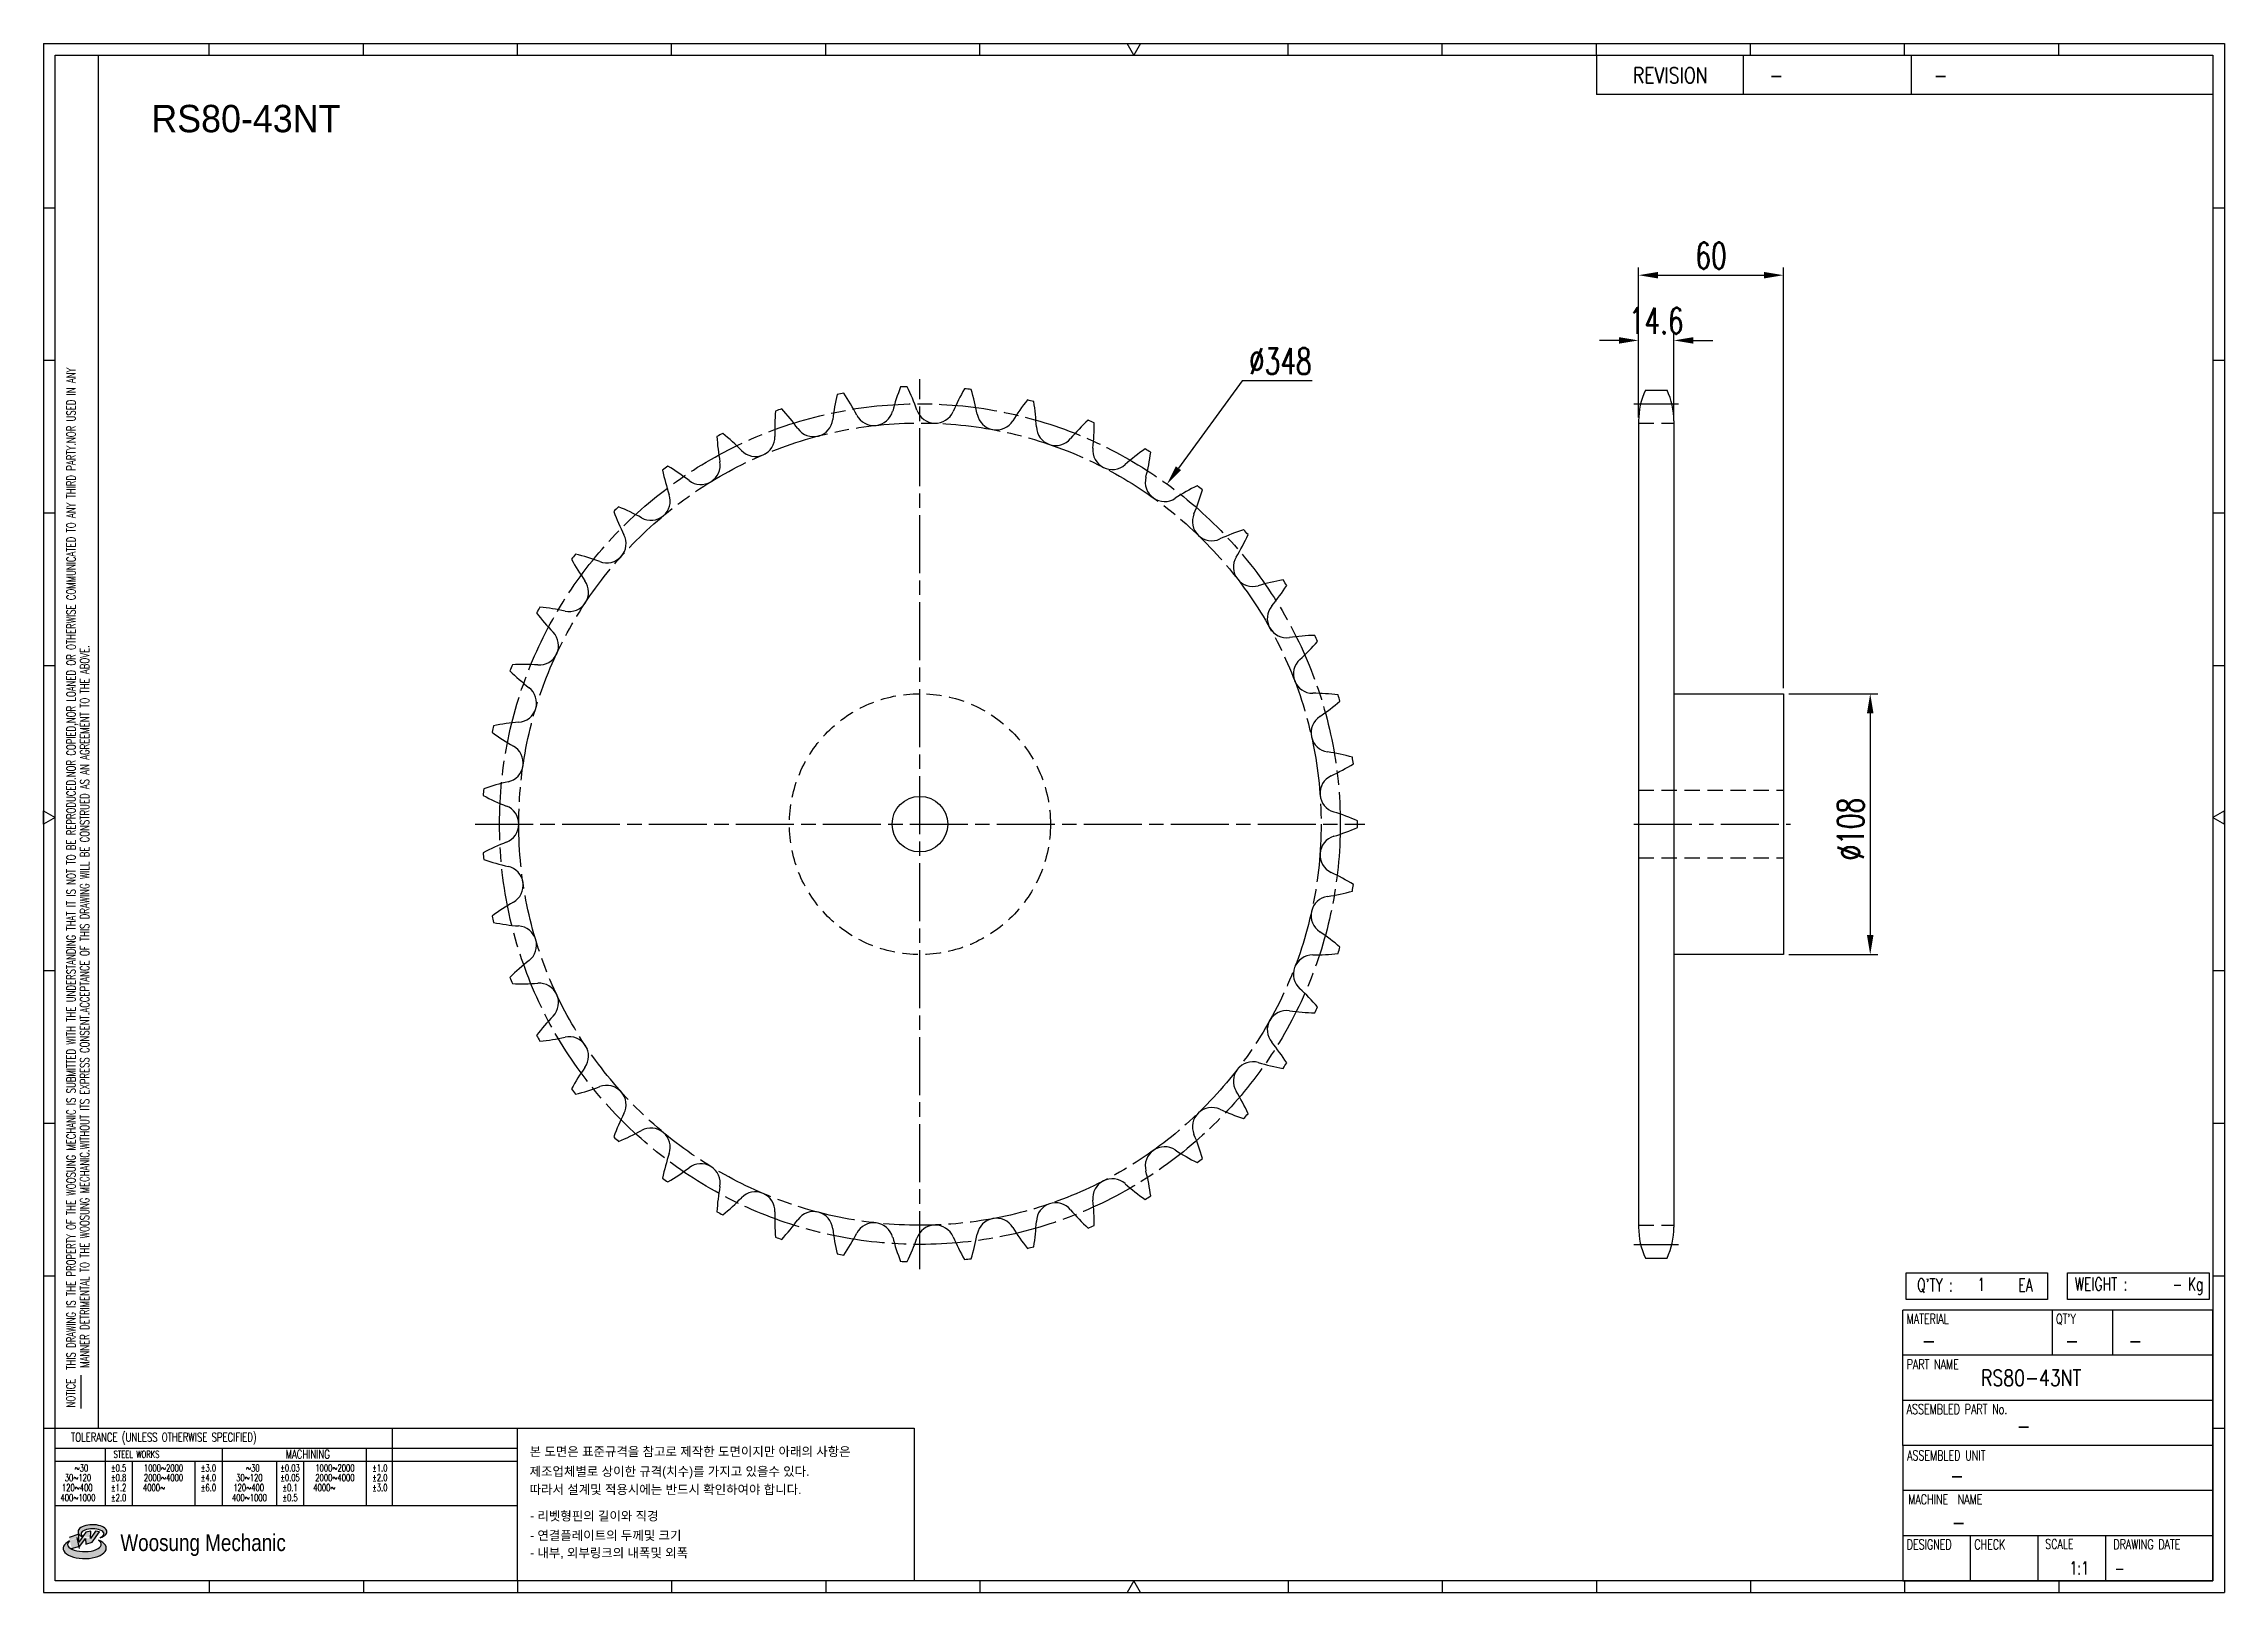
# Model space of a CAD drawing. Header units: millimetres. Extents: x 26815 to 27718, y 34 to 675.
import ezdxf
from ezdxf.enums import TextEntityAlignment as Align

# ---------------------------------------------------------------- set-up
doc = ezdxf.new("R2010")
doc.units = ezdxf.units.MM
for name, pattern in [('AM_ISO08W050', [18, 12, -1.5, 3, -1.5]), ('AM_ISO08W050x2', [9, 6, -0.75, 1.5, -0.75]), ('HIDDEN', [9.525, 6.35, -3.175])]:
    doc.linetypes.add(name, pattern=pattern)
doc.layers.get('Defpoints').update_dxf_attribs({"color": 80})
doc.layers.add('CL2', color=4, linetype='AM_ISO08W050', lineweight=25)
for name, color, linetype in [('HL', 2, 'HIDDEN'), ('LOGO', 7, 'Continuous'), ('S-DIM', 7, 'Continuous'), ('TITLE', 7, 'Continuous')]:
    doc.layers.add(name, color=color, linetype=linetype)
doc.styles.add('HAN', font='ROMANS.shx', dxfattribs={"width": 0.7, "bigfont": 'whgtxt.shx'})
doc.styles.add('HKD_ST2', font='romans.shx', dxfattribs={"width": 0.7, "height": 4, "bigfont": '@extfont2.shx'})
doc.styles.add('HSG', font='SIMPLEX.shx', dxfattribs={"width": 0.7, "bigfont": 'HSG.shx'})
doc.styles.add('MtXpl_', font='Gulim.ttf')
doc.styles.add('SLDTEXTSTYLE4', font='arial.ttf', dxfattribs={"width": 0.8})
doc.dimstyles.new('APP23', dxfattribs={"dimscale": 4.5, "dimtxt": 2.4, "dimasz": 1.8, "dimexe": 0.7, "dimexo": 0.5, "dimgap": 0.6, "dimtad": 1, "dimtoh": 1, "dimdec": 1, "dimrnd": 0.01, "dimzin": 9, "dimdsep": 46, "dimtxsty": 'HSG', "dimcen": 0, "dimclrd": 1, "dimclre": 1, "dimclrt": 256, "dimazin": 2, "dimtp": 1, "dimtm": 1, "dimtfac": 0.5, "dimtdec": 1, "dimtix": 1, "dimtofl": 0, "dimtmove": 0, "dimatfit": 3, "dimfxl": 0, "dimtvp": 1, "dimtolj": 2, "dimlwd": -1, "dimlwe": -1, "dimarcsym": 0})

# ---------------------------------------------------------------- blocks, each defined once
blk = doc.blocks.new('MASTER')
at = {"layer": 'LOGO'}
h = blk.add_hatch(color=10, dxfattribs=at)
h.paths.add_polyline_path([(1.544, 35.177), (1.554, 34.966), (1.779, 35.034), (2.054, 35.422), (1.908, 35.446), (1.728, 35.167), (1.741, 35.439), (1.547, 35.405), (1.292, 35.041), (1.295, 35.33), (0.943, 35.208), (1.03, 34.8), (1.336, 34.885)])
edge = h.paths.add_edge_path()
edge.add_ellipse((1.795, 35.421), major_axis=(-0.53, 0), ratio=0.487785, start_angle=122.36065, end_angle=403.39574)
edge.add_line((1.411, 35.244), (1.419, 35.261))
edge.add_ellipse((1.798, 35.344), major_axis=(-0.423, 0), ratio=0.444396, start_angle=131.58977, end_angle=386.19408, ccw=False)
edge = h.paths.add_edge_path()
edge.add_ellipse((1.512, 34.815), major_axis=(-0.793, 0), ratio=0.480113, start_angle=314.67633, end_angle=590.85213)
edge.add_ellipse((1.501, 34.958), major_axis=(-0.62, 0), ratio=0.43311, start_angle=331.7024, end_angle=574.42495, ccw=False)
at = {"color": 140}
for p, q in [((0, 90.118), (80.15, 90.118)), ((0, 90.118), (0, 33.191)), ((80.15, 90.118), (80.15, 33.191)), ((57.068, 89.693), (57.068, 88.246)), ((62.47, 89.693), (62.47, 88.246)), ((68.635, 89.693), (68.635, 88.246)), ((79.725, 88.246), (57.068, 88.246)), ((68.449, 43.961), (68.449, 44.936)), ((68.449, 44.936), (73.654, 44.936)), ((73.654, 44.936), (73.654, 43.961)), ((74.39, 43.961), (74.39, 44.936)), ((74.39, 44.936), (79.595, 44.936)), ((79.595, 44.936), (79.595, 43.961)), ((68.336, 38.59), (68.336, 43.563)), ((79.725, 43.563), (68.336, 43.563)), ((73.654, 43.961), (68.449, 43.961)), ((73.827, 43.563), (73.827, 41.905)), ((79.595, 43.961), (74.39, 43.961)), ((76.037, 43.563), (76.037, 41.905)), ((79.725, 38.59), (79.725, 43.563)), ((79.725, 41.905), (68.336, 41.905)), ((79.725, 40.248), (68.336, 40.248)), ((68.336, 38.59), (68.336, 33.616)), ((79.725, 38.59), (68.336, 38.59)), ((79.725, 33.616), (79.725, 38.59)), ((79.725, 36.932), (68.336, 36.932)), ((79.725, 35.274), (68.336, 35.274)), ((70.822, 33.616), (70.822, 35.274)), ((73.309, 33.616), (73.309, 35.274)), ((75.796, 33.616), (75.796, 35.274)), ((0, 33.191), (80.15, 33.191)), ((68.336, 33.616), (79.725, 33.616))]:
    blk.add_line(p, q, dxfattribs=at)
for p, q in [((6.089, 89.693), (6.089, 90.118)), ((11.753, 89.693), (11.753, 90.118)), ((17.418, 89.693), (17.418, 90.118)), ((23.082, 89.693), (23.082, 90.118)), ((28.746, 89.693), (28.746, 90.118)), ((34.411, 89.693), (34.411, 90.118)), ((45.739, 89.693), (45.739, 90.118)), ((51.404, 89.693), (51.404, 90.118)), ((57.068, 89.693), (57.068, 90.118)), ((62.732, 89.693), (62.732, 90.118)), ((68.397, 89.693), (68.397, 90.118)), ((74.061, 89.693), (74.061, 90.118)), ((0, 84.085), (0.425, 84.085)), ((79.725, 84.085), (80.15, 84.085)), ((0, 78.478), (0.425, 78.478)), ((79.725, 78.478), (80.15, 78.478)), ((0, 72.87), (0.425, 72.87)), ((79.725, 72.87), (80.15, 72.87)), ((0, 67.262), (0.425, 67.262)), ((79.725, 67.262), (80.15, 67.262)), ((0, 56.047), (0.425, 56.047)), ((79.725, 56.047), (80.15, 56.047)), ((0, 50.439), (0.425, 50.439)), ((79.725, 50.439), (80.15, 50.439)), ((0, 44.832), (0.425, 44.832)), ((79.725, 44.832), (80.15, 44.832)), ((1.377, 39.947), (1.377, 41.174)), ((0, 39.224), (0.425, 39.224)), ((79.725, 39.224), (80.15, 39.224)), ((6.089, 33.616), (6.089, 33.191)), ((11.753, 33.616), (11.753, 33.191)), ((17.418, 33.616), (17.418, 33.191)), ((23.082, 33.616), (23.082, 33.191)), ((28.746, 33.616), (28.746, 33.191)), ((34.411, 33.616), (34.411, 33.191)), ((45.739, 33.616), (45.739, 33.191)), ((51.404, 33.616), (51.404, 33.191)), ((57.068, 33.616), (57.068, 33.191)), ((62.732, 33.616), (62.732, 33.191)), ((68.397, 33.616), (68.397, 33.191)), ((74.061, 33.616), (74.061, 33.191))]:
    blk.add_line(p, q)
at = {"color": 2}
for p, q in [((2.017, 39.224), (2.017, 89.693)), ((0.425, 39.224), (17.418, 39.224)), ((0.425, 38.487), (17.418, 38.487)), ((2.257, 38.487), (2.257, 36.382)), ((6.557, 38.5), (6.557, 36.382)), ((11.857, 38.487), (11.857, 36.382)), ((12.816, 39.224), (12.816, 36.382)), ((17.418, 33.616), (17.418, 39.224)), ((0.425, 38.012), (17.418, 38.012)), ((3.257, 38.012), (3.257, 36.382)), ((5.557, 38.012), (5.557, 36.382)), ((8.557, 38.012), (8.557, 36.382)), ((9.557, 38.026), (9.557, 36.382)), ((0.425, 36.382), (17.418, 36.382))]:
    blk.add_line(p, q, dxfattribs=at)
for points in [[(40.075, 89.693), (39.83, 90.118), (40.32, 90.118)], [(0.425, 61.679), (0, 61.433), (0, 61.924)], [(79.725, 61.679), (80.15, 61.433), (80.15, 61.924)], [(40.075, 33.616), (39.83, 33.191), (40.32, 33.191)]]:
    blk.add_lwpolyline(points, close=True)
at = {"color": 140}
blk.add_lwpolyline([(0.425, 89.693), (79.725, 89.693), (79.725, 33.616), (0.425, 33.616)], close=True, dxfattribs=at)
at = {"layer": 'LOGO'}
for p, q in [((1.295, 35.33), (0.943, 35.208)), ((1.547, 35.405), (1.292, 35.041)), ((1.292, 35.041), (1.295, 35.33)), ((1.741, 35.439), (1.547, 35.405)), ((1.908, 35.446), (1.728, 35.167)), ((1.728, 35.167), (1.741, 35.439)), ((1.779, 35.034), (2.054, 35.422)), ((2.054, 35.422), (1.908, 35.446)), ((1.03, 34.8), (1.336, 34.885)), ((1.224, 35.208), (1.311, 34.8)), ((1.224, 35.208), (1.224, 35.208)), ((1.336, 34.885), (1.544, 35.177)), ((1.419, 35.261), (1.411, 35.244)), ((1.544, 35.177), (1.554, 34.966)), ((1.554, 34.966), (1.779, 35.034))]:
    blk.add_line(p, q, dxfattribs=at)
for centre, major_axis, ratio, start_param, end_param in [((1.795, 35.421), (-0.53, 0), 0.487785, 2.135596, 7.040584), ((1.798, 35.344), (-0.423, 0), 0.444396, 2.296675, 6.740358), ((1.512, 34.815), (-0.793, 0), 0.480113, 5.492138, 10.312315), ((1.501, 34.958), (-0.62, 0), 0.43311, 5.789299, 10.025607)]:
    blk.add_ellipse(centre, major_axis=major_axis, ratio=ratio, start_param=start_param, end_param=end_param, dxfattribs=at)
for s, height, style, width, p in [('REVISION', 0.5806, 'HAN', 0.8, (58.415, 88.664)), ('-', 0.581, 'HAN', 0.8, (63.426, 88.664)), ('-', 0.581, 'HAN', 0.8, (69.468, 88.664)), ("Q'TY : ", 0.4746, 'HKD_ST2', 0.7, (68.857, 44.253)), ('1', 0.475, 'HKD_ST2', 0.7, (71.071, 44.275)), ('EA', 0.4746, 'HKD_ST2', 0.7, (72.578, 44.253)), ('WEIGHT : ', 0.4746, 'HKD_ST2', 0.7, (74.65, 44.286)), ('Kg', 0.4746, 'HKD_ST2', 0.7, (78.807, 44.286)), ('-', 0.581, 'HAN', 0.8, (69.029, 42.157)), ('-', 0.581, 'HAN', 0.8, (74.289, 42.157)), ('-', 0.581, 'HAN', 0.8, (76.623, 42.157)), ('-', 0.581, 'HAN', 0.8, (72.515, 39.013)), ('-', 0.581, 'HAN', 0.8, (70.067, 37.189)), ('-', 0.581, 'HAN', 0.8, (70.126, 35.48)), ('1:1', 0.4746, 'HKD_ST2', 0.7, (74.458, 33.848)), ('-', 0.475, 'HKD_ST2', 0.7, (76.112, 33.837))]:
    blk.add_text(s, height=height, dxfattribs=dict(style=style, width=width)).set_placement(p)
at = {"color": 6, "style": 'HKD_ST2', "width": 0.7}
for s, p in [(' THIS DRAWING IS THE PROPERTY OF THE WOOSUNG MECHANIC IS SUBMITTED WITH THE UNDERSTANDING THAT IT IS NOT TO BE REPRODUCED.NOR COPIED,NOR LOANED OR OTHERWISE COMMUNICATED TO ANY THIRD PARTY.NOR USED IN ANY', (1.173, 41.217)), ('MANNER DETRIMENTAL TO THE WOOSUNG MECHANIC.WITHOUT ITS EXPRESS CONSENT.ACCEPTANCE OF THIS DRAWING WILL BE CONSTRUED AS AN AGREEMENT TO THE ABOVE.', (1.672, 41.447))]:
    blk.add_text(s, height=0.326266, rotation=90, dxfattribs=at).set_placement(p)
at = {"style": 'HKD_ST2', "width": 0.7}
blk.add_text('-', height=0.475, dxfattribs=at).set_placement((78.613, 44.286), align=Align.RIGHT)
at = {"color": 254, "style": 'HKD_ST2', "width": 0.7}
for s, height, p in [('MATERIAL', 0.3651, (68.474, 43.425)), ("QT'Y", 0.3651, (73.965, 43.425)), ('PART NAME', 0.3651, (68.474, 41.756)), ('ASSEMBLED PART No.', 0.36511, (68.474, 40.109)), ('ASSEMBLED UNIT', 0.36511, (68.49, 38.408)), ('MACHINE  NAME', 0.36511, (68.532, 36.794)), ('DESIGNED', 0.3651, (68.474, 35.136)), ('CHECK', 0.3651, (70.961, 35.136)), ('SCALE', 0.3651, (73.566, 35.153)), ('DRAWING DATE', 0.36511, (76.071, 35.141))]:
    blk.add_text(s, height=height, dxfattribs=at).set_placement(p, align=Align.TOP_LEFT)
at = {"style": 'HKD_ST2', "width": 0.7}
blk.add_text('NOTICE', height=0.3263, rotation=90, dxfattribs=at).set_placement((1.163, 39.988))
blk.add_text('TOLERANCE (UNLESS OTHERWISE SPECIFIED)', height=0.32627, dxfattribs=at).set_placement((4.417, 38.896), align=Align.MIDDLE_CENTER)
at = {"color": 4, "style": 'HKD_ST2', "width": 0.7}
for s, height, p in [('%%12630', 0.261, (1.389, 37.762)), ('1000%%1262000', 0.26101, (4.407, 37.762)), ('%%12630', 0.261, (7.689, 37.762)), ('1000%%1262000', 0.26101, (10.707, 37.762)), ('120%%126400', 0.26101, (1.237, 37.045)), ('30%%126120', 0.261, (1.263, 37.411)), ('4000%%126', 0.261, (4.061, 37.045)), ('2000%%1264000', 0.26101, (4.407, 37.411)), ('120%%126400', 0.26101, (7.537, 37.045)), ('30%%126120', 0.261, (7.563, 37.411)), ('4000%%126', 0.261, (10.321, 37.045)), ('2000%%1264000', 0.26101, (10.707, 37.411)), ('400%%1261000', 0.26101, (1.263, 36.67)), ('400%%1261000', 0.26101, (7.563, 36.67))]:
    blk.add_text(s, height=height, dxfattribs=at).set_placement(p, align=Align.MIDDLE_CENTER)
for s, height, p in [('%%P0.5', 0.261, (2.757, 37.762)), ('STEEL WORKS', 0.26101, (3.416, 38.268)), ('%%P3.0', 0.261, (6.057, 37.762)), ('%%P0.03', 0.261, (9.057, 37.762)), ('MACHINING', 0.3263, (9.707, 38.27)), ('%%P1.0', 0.261, (12.357, 37.762)), ('%%P0.8', 0.261, (2.757, 37.411)), ('%%P1.2', 0.261, (2.757, 37.045)), ('%%P4.0', 0.261, (6.057, 37.411)), ('%%P6.0', 0.261, (6.057, 37.045)), ('%%P0.05', 0.261, (9.057, 37.411)), ('%%P0.1', 0.261, (9.057, 37.045)), ('%%P2.0', 0.261, (12.357, 37.411)), ('%%P3.0', 0.261, (12.357, 37.045)), ('%%P2.0', 0.261, (2.757, 36.67)), ('%%P0.5', 0.261, (9.057, 36.67))]:
    blk.add_text(s, height=height, dxfattribs=at).set_placement(p, align=Align.MIDDLE)
at = {"color": 1, "style": 'SLDTEXTSTYLE4', "width": 0.8}
blk.add_text('Woosung Mechanic', height=0.61957, dxfattribs=at).set_placement((2.822, 34.711))
blk = doc.blocks.new('*D2')
at = {"layer": 'Defpoints', "color": 0, "transparency": 16777216}
for p in [(27489.9, 551.79), (27475.3, 517.61), (27489.9, 517.61)]:
    blk.add_point(p, dxfattribs=at)
at = {"layer": 'S-DIM', "color": 1, "transparency": 16777216}
for p, q in [((27467.2, 551.79), (27459.1, 551.79)), ((27475.3, 519.86), (27475.3, 554.94)), ((27489.9, 519.86), (27489.9, 554.94)), ((27498, 551.79), (27506.1, 551.79))]:
    blk.add_line(p, q, dxfattribs=at)
for points in [[(27467.2, 553.14), (27467.2, 550.44), (27475.3, 551.79)], [(27498, 553.14), (27498, 550.44), (27489.9, 551.79)]]:
    blk.add_solid(points, dxfattribs=at)
at = {"layer": 'S-DIM', "transparency": 16777216, "insert": (27482.6, 559.89), "char_height": 10.8, "attachment_point": 5, "style": 'HSG'}
blk.add_mtext('\\A2;14.6', dxfattribs=at)
blk = doc.blocks.new('*D3')
at = {"layer": 'Defpoints', "color": 0, "transparency": 16777216}
for p in [(27535.3, 578.79), (27475.3, 517.61), (27535.3, 405.57)]:
    blk.add_point(p, dxfattribs=at)
at = {"layer": 'S-DIM', "color": 1, "transparency": 16777216}
for p, q in [((27475.3, 519.86), (27475.3, 581.94)), ((27483.4, 578.79), (27527.2, 578.79)), ((27535.3, 407.82), (27535.3, 581.94))]:
    blk.add_line(p, q, dxfattribs=at)
for points in [[(27483.4, 580.14), (27483.4, 577.44), (27475.3, 578.79)], [(27527.2, 580.14), (27527.2, 577.44), (27535.3, 578.79)]]:
    blk.add_solid(points, dxfattribs=at)
at = {"layer": 'S-DIM', "transparency": 16777216, "insert": (27505.3, 586.89), "char_height": 10.8, "attachment_point": 5, "style": 'HSG'}
blk.add_mtext('\\A2;60', dxfattribs=at)
blk = doc.blocks.new('*D4')
at = {"layer": 'Defpoints', "color": 0, "transparency": 16777216}
for p in [(27280.12, 492.32), (27075.58, 210.82)]:
    blk.add_point(p, dxfattribs=at)
at = {"layer": 'S-DIM', "color": 1, "transparency": 16777216}
for p, q in [((27311.18, 535.08), (27284.88, 498.88)), ((27340.16, 535.08), (27311.18, 535.08))]:
    blk.add_line(p, q, dxfattribs=at)
blk.add_solid([(27283.79, 499.67), (27285.97, 498.08), (27280.12, 492.32)], dxfattribs=at)
at = {"layer": 'S-DIM', "transparency": 16777216, "insert": (27327.02, 543.18), "char_height": 10.8, "attachment_point": 5, "style": 'HSG'}
blk.add_mtext('\\A2;∅348', dxfattribs=at)
blk = doc.blocks.new('*D5')
at = {"layer": 'Defpoints', "color": 0, "transparency": 16777216}
for p in [(27535.3, 405.57), (27535.3, 297.57), (27571.17, 297.57)]:
    blk.add_point(p, dxfattribs=at)
at = {"layer": 'S-DIM', "color": 1, "transparency": 16777216}
for p, q in [((27537.55, 405.57), (27574.32, 405.57)), ((27571.17, 397.47), (27571.17, 305.67)), ((27537.55, 297.57), (27574.32, 297.57))]:
    blk.add_line(p, q, dxfattribs=at)
for points in [[(27569.82, 397.47), (27572.52, 397.47), (27571.17, 405.57)], [(27569.82, 305.67), (27572.52, 305.67), (27571.17, 297.57)]]:
    blk.add_solid(points, dxfattribs=at)
at = {"layer": 'S-DIM', "transparency": 16777216, "insert": (27563.07, 349.53), "char_height": 10.8, "attachment_point": 5, "rotation": 90, "style": 'HSG'}
blk.add_mtext('\\A2;%%c108', dxfattribs=at)

msp = doc.modelspace()

# ---------------------------------------------------------------- linework, layer by layer
for p, q in [((27478.1, 531.16), (27487.1, 531.16)), ((27475.3, 518.46), (27475.3, 184.68)), ((27489.9, 518.46), (27489.9, 184.68)), ((27489.9, 405.57), (27535.3, 405.57)), ((27535.3, 405.57), (27535.3, 297.57)), ((27535.3, 297.57), (27489.9, 297.57)), ((27478.1, 171.98), (27487.1, 171.98))]:
    msp.add_line(p, q)
at = {"color": 140}
msp.add_lwpolyline([(27011.3, 101.51), (27175.49, 101.51), (27175.49, 38.36), (27011.3, 38.36)], close=True, dxfattribs=at)
msp.add_circle((27177.85, 351.57), 11.5)
for centre, radius, start, end in [((27177.85, 351.57), 181.14, 91.66028, 92.52577), ((27095.52, 495.06), 85.75, 18.95349, 25.98687), ((27227.01, 509.53), 85.75, 166.57127, 173.60465), ((27177.85, 351.57), 181.14, 100.03237, 100.89786), ((27075.51, 481.54), 85.75, 27.32558, 34.35896), ((27249.49, 500.69), 85.75, 158.19918, 165.23256), ((27270.44, 488.67), 85.75, 149.82708, 156.86047), ((27177.85, 351.57), 181.14, 83.28819, 84.15367), ((27117.29, 505.52), 85.75, 10.5814, 17.61478), ((27289.41, 473.73), 85.75, 141.45499, 148.48837), ((27177.85, 351.57), 181.14, 74.91609, 75.78158), ((27140.35, 512.7), 85.75, 2.2093, 9.24268), ((27505.5, 518.46), 30.2, 155.13196, 180), ((27459.7, 518.46), 30.2, 0, 24.86804), ((27203.49, 515), 85.75, 174.94336, 181.97674), ((27177.85, 351.57), 181.14, 108.40447, 109.26995), ((27057.67, 465.26), 85.75, 35.69767, 42.73106), ((27133.82, 519.97), 8.02, 215.69767, 353.60465), ((27158.81, 524.59), 8.02, 207.32558, 345.23256), ((27184.21, 525.52), 8.02, 198.95349, 336.86047), ((27209.47, 522.74), 8.02, 190.5814, 328.48837), ((27234.05, 516.31), 8.02, 182.2093, 320.11628), ((27306.01, 456.18), 85.75, 133.0829, 140.11628), ((27177.85, 351.57), 181.14, 66.544, 67.40949), ((27164.21, 516.44), 85.75, 353.83721, 0.87059), ((27177.85, 351.57), 181.14, 116.77656, 117.64204), ((27179.42, 516.99), 85.75, 183.31546, 190.34884), ((27042.4, 446.55), 85.75, 44.06977, 51.10315), ((27109.77, 511.77), 8.02, 224.06977, 1.97674), ((27257.44, 506.37), 8.02, 173.83721, 311.74419), ((27319.87, 436.41), 85.75, 124.7108, 131.74419), ((27177.85, 351.57), 181.14, 58.17191, 59.03739), ((27188.36, 516.67), 85.75, 345.46512, 352.4985), ((27177.85, 351.57), 181.14, 125.14865, 126.01414), ((27155.32, 515.46), 85.75, 191.68755, 198.72093), ((27030.01, 425.81), 85.75, 52.44186, 59.47524), ((27087.17, 500.15), 8.02, 232.44186, 10.34884), ((27066.51, 485.36), 8.02, 240.81395, 18.72093), ((27279.13, 493.13), 8.02, 165.46512, 303.37209), ((27330.71, 414.82), 85.75, 116.33871, 123.37209), ((27212.29, 513.38), 85.75, 337.09302, 344.1264), ((27177.85, 351.57), 181.14, 49.79982, 50.6653), ((27177.85, 351.57), 181.14, 133.52075, 134.38623), ((27131.7, 510.43), 85.75, 200.05964, 207.09302), ((27020.78, 403.5), 85.75, 60.81395, 67.84733), ((27298.66, 476.88), 8.02, 157.09302, 295), ((27048.21, 467.73), 8.02, 249.18605, 27.09302), ((27338.29, 391.89), 85.75, 107.96662, 115), ((27235.48, 506.64), 85.75, 328.72093, 335.75431), ((27177.85, 351.57), 181.14, 41.42772, 42.29321), ((27177.85, 351.57), 181.14, 141.89284, 142.75832), ((27109.06, 502.02), 85.75, 208.43173, 215.46512), ((27014.89, 380.07), 85.75, 69.18605, 76.21943), ((27315.62, 457.95), 8.02, 148.72093, 286.62791), ((27032.68, 447.61), 8.02, 257.55814, 35.46512), ((27342.45, 368.1), 85.75, 99.59453, 106.62791), ((27177.85, 351.57), 181.14, 33.05563, 33.92111), ((27257.44, 496.6), 85.75, 320.34884, 327.38222), ((27177.85, 351.57), 181.14, 150.26493, 151.13042), ((27087.88, 490.4), 85.75, 216.80383, 223.83721), ((27012.48, 356.04), 85.75, 77.55814, 84.59152), ((27329.64, 436.76), 8.02, 140.34884, 278.25581), ((27020.25, 425.45), 8.02, 265.93023, 43.83721), ((27343.11, 343.96), 85.75, 91.22243, 98.25581), ((27277.71, 483.46), 85.75, 311.97674, 319.01013), ((27177.85, 351.57), 181.14, 24.68354, 25.54902), ((27177.85, 351.57), 181.14, 158.63703, 159.50251), ((27013.59, 331.92), 85.75, 85.93023, 92.96361), ((27340.43, 413.75), 8.02, 131.97674, 269.88372), ((27068.63, 475.82), 85.75, 225.17592, 232.2093), ((27011.17, 401.72), 8.02, 274.30233, 52.2093), ((27340.24, 319.98), 85.75, 82.85034, 89.88372), ((27295.85, 467.52), 85.75, 303.60465, 310.63803), ((27177.85, 351.57), 181.14, 16.31144, 17.17693), ((27177.85, 351.57), 181.14, 167.00912, 167.8746), ((27051.7, 458.59), 85.75, 233.54801, 240.5814), ((27018.2, 308.21), 85.75, 94.30233, 101.33571), ((27347.75, 389.42), 8.02, 123.60465, 261.51163), ((27005.64, 376.91), 8.02, 282.67442, 60.5814), ((27333.91, 296.67), 85.75, 74.47825, 81.51163), ((27177.85, 351.57), 181.14, 7.93935, 8.80484), ((27351.45, 364.28), 8.02, 115.23256, 253.13953), ((27311.48, 449.1), 85.75, 295.23256, 302.26594), ((27177.85, 351.57), 181.14, 175.38121, 176.2467), ((27037.46, 439.09), 85.75, 241.92011, 248.95349), ((27026.22, 285.43), 85.75, 102.67442, 109.7078), ((27003.79, 351.57), 8.02, 291.04651, 68.95349), ((27324.25, 274.53), 85.75, 66.10615, 73.13953), ((27177.85, 351.57), 181.14, 359.56726, 0.43274), ((27037.46, 264.05), 85.75, 111.04651, 118.07989), ((27351.45, 338.86), 8.02, 106.86047, 244.76744), ((27324.25, 428.6), 85.75, 286.86047, 293.89385), ((27177.85, 351.57), 181.14, 183.7533, 184.61879), ((27026.22, 417.71), 85.75, 250.2922, 257.32558), ((27005.64, 326.23), 8.02, 299.4186, 77.32558), ((27311.48, 254.04), 85.75, 57.73406, 64.76744), ((27177.85, 351.57), 181.14, 351.19516, 352.06065), ((27051.7, 244.55), 85.75, 119.4186, 126.45199), ((27347.75, 313.72), 8.02, 98.48837, 236.39535), ((27333.91, 406.47), 85.75, 278.48837, 285.52175), ((27177.85, 351.57), 181.14, 192.1254, 192.99088), ((27018.2, 394.93), 85.75, 258.66429, 265.69767), ((27011.17, 301.42), 8.02, 307.7907, 85.69767), ((27295.85, 235.62), 85.75, 49.36197, 56.39535), ((27340.24, 383.16), 85.75, 270.11628, 277.14966), ((27177.85, 351.57), 181.14, 342.82307, 343.68856), ((27068.63, 227.32), 85.75, 127.7907, 134.82408), ((27340.43, 289.39), 8.02, 90.11628, 228.02326), ((27177.85, 351.57), 181.14, 200.49749, 201.36297), ((27013.59, 371.22), 85.75, 267.03639, 274.06977), ((27020.25, 277.69), 8.02, 316.16279, 94.06977), ((27277.71, 219.68), 85.75, 40.98987, 48.02326), ((27087.88, 212.74), 85.75, 136.16279, 143.19617), ((27329.64, 266.38), 8.02, 81.74419, 219.65116), ((27343.11, 359.18), 85.75, 261.74419, 268.77757), ((27177.85, 351.57), 181.14, 334.45098, 335.31646), ((27177.85, 351.57), 181.14, 208.86958, 209.73507), ((27012.48, 347.1), 85.75, 275.40848, 282.44186), ((27032.68, 255.53), 8.02, 324.53488, 102.44186), ((27315.62, 245.19), 8.02, 73.37209, 211.27907), ((27342.45, 335.04), 85.75, 253.37209, 260.40547), ((27257.44, 206.54), 85.75, 32.61778, 39.65116), ((27177.85, 351.57), 181.14, 326.07889, 326.94437), ((27109.06, 201.12), 85.75, 144.53488, 151.56827), ((27177.85, 351.57), 181.14, 217.24168, 218.10716), ((27014.89, 323.07), 85.75, 283.78057, 290.81395), ((27048.21, 235.41), 8.02, 332.90698, 110.81395), ((27235.48, 196.5), 85.75, 24.24569, 31.27907), ((27131.7, 192.71), 85.75, 152.90698, 159.94036), ((27066.51, 217.78), 8.02, 341.27907, 119.18605), ((27298.66, 226.26), 8.02, 65, 202.90698), ((27338.29, 311.25), 85.75, 245, 252.03338), ((27177.85, 351.57), 181.14, 317.70679, 318.57228), ((27177.85, 351.57), 181.14, 225.61377, 226.47925), ((27020.78, 299.64), 85.75, 292.15267, 299.18605), ((27279.13, 210.01), 8.02, 56.62791, 194.53488), ((27330.71, 288.32), 85.75, 236.62791, 243.66129), ((27212.29, 189.76), 85.75, 15.8736, 22.90698), ((27155.32, 187.68), 85.75, 161.27907, 168.31245), ((27030.01, 277.33), 85.75, 300.52476, 307.55814), ((27087.17, 202.99), 8.02, 349.65116, 127.55814), ((27188.36, 186.47), 85.75, 7.5015, 14.53488), ((27177.85, 351.57), 181.14, 309.3347, 310.20018), ((27177.85, 351.57), 181.14, 233.98586, 234.85135), ((27179.42, 186.15), 85.75, 169.65116, 176.68454), ((27109.77, 191.37), 8.02, 358.02326, 135.93023), ((27257.44, 196.77), 8.02, 48.25581, 186.16279), ((27319.87, 266.73), 85.75, 228.25581, 235.2892), ((27177.85, 351.57), 181.14, 242.35796, 243.22344), ((27042.4, 256.59), 85.75, 308.89685, 315.93023), ((27203.49, 188.14), 85.75, 178.02326, 185.05664), ((27133.82, 183.17), 8.02, 6.39535, 144.30233), ((27234.05, 186.83), 8.02, 39.88372, 177.7907), ((27306.01, 246.96), 85.75, 219.88372, 226.9171), ((27164.21, 186.7), 85.75, 359.12941, 6.16279), ((27177.85, 351.57), 181.14, 300.96261, 301.82809), ((27177.85, 351.57), 181.14, 250.73005, 251.59553), ((27057.67, 237.88), 85.75, 317.26894, 324.30233), ((27227.01, 193.61), 85.75, 186.39535, 193.42873), ((27075.51, 221.6), 85.75, 325.64104, 332.67442), ((27158.81, 178.55), 8.02, 14.76744, 152.67442), ((27249.49, 202.45), 85.75, 194.76744, 201.80082), ((27184.21, 177.62), 8.02, 23.13953, 161.04651), ((27270.44, 214.47), 85.75, 203.13953, 210.17292), ((27117.29, 197.62), 85.75, 342.38522, 349.4186), ((27209.47, 180.4), 8.02, 31.51163, 169.4186), ((27289.41, 229.41), 85.75, 211.51163, 218.54501), ((27140.35, 190.44), 85.75, 350.75732, 357.7907), ((27177.85, 351.57), 181.14, 292.59051, 293.456), ((27505.5, 184.68), 30.2, 180, 204.86804), ((27459.7, 184.68), 30.2, 335.13196, 0), ((27177.85, 351.57), 181.14, 259.10214, 259.96763), ((27095.52, 208.08), 85.75, 334.01313, 341.04651), ((27177.85, 351.57), 181.14, 275.84633, 276.71181), ((27177.85, 351.57), 181.14, 284.21842, 285.08391), ((27177.85, 351.57), 181.14, 267.47423, 268.33972)]:
    msp.add_arc(centre, radius, start, end)
at = {"layer": 'CL2', "linetype": 'AM_ISO08W050x2', "ltscale": 4}
for p, q in [((27177.85, 167.43), (27177.85, 535.71)), ((27473.35, 525.55), (27491.84, 525.55)), ((26993.71, 351.57), (27361.99, 351.57)), ((27473.35, 351.57), (27538.11, 351.57)), ((27473.35, 177.59), (27491.84, 177.59))]:
    msp.add_line(p, q, dxfattribs=at)
for radius in [173.98, 166.04]:
    msp.add_circle((27177.85, 351.57), radius, dxfattribs=at)
at = {"layer": 'HL', "linetype": 'HIDDEN'}
for p, q in [((27475.3, 517.61), (27489.9, 517.61)), ((27475.3, 365.57), (27535.3, 365.57)), ((27475.3, 337.57), (27535.3, 337.57)), ((27475.3, 185.53), (27489.9, 185.53))]:
    msp.add_line(p, q, dxfattribs=at)
msp.add_circle((27177.85, 351.57), 54, dxfattribs=at)

# ---------------------------------------------------------------- block references
at = {"color": 140, "xscale": 11.26142068501861, "yscale": 11.26142068501861, "zscale": 11.26142068501861}
msp.add_blockref('MASTER', (26815.15, -340.21), dxfattribs=at)

# ---------------------------------------------------------------- texts
at = {"style": 'HAN', "width": 0.8}
msp.add_text('RS80-43NT', height=6.538, dxfattribs=at).set_placement((27617.05, 119.1))
at = {"color": 140, "style": 'MtXpl_'}
for s, p in [('본 도면은 표준규격을 참고로 제작한 도면이지만 아래의 사항은', (27016.3, 90)), ('제조업체별로 상이한 규격(치수)를 가지고 있을수 있다.', (27016.3, 81.79)), ('따라서 설계및 적용시에는 반드시 확인하여야 합니다.', (27016.3, 74.29)), ('- 리벳형핀의 길이와 직경', (27016.5, 63.33)), ('- 연결플레이트의 두께및 크기', (27016.5, 55.29)), ('- 내부, 외부링크의 내폭및 외폭', (27016.5, 48.07))]:
    msp.add_text(s, height=3.7776, dxfattribs=at).set_placement(p)
at = {"layer": 'TITLE', "color": 254, "style": 'MtXpl_'}
msp.add_text('RS80-43NT', height=11.333, dxfattribs=at).set_placement((26859.75, 637.96))

# ---------------------------------------------------------------- dimensions: what is measured, and where the dimension line sits
at = {"layer": 'S-DIM'}
dim = msp.add_linear_dim(base=(27535.3, 578.79), p1=(27475.3, 517.61), p2=(27535.3, 405.57), dimstyle='APP23', dxfattribs=at)
dim.commit()
dim.dimension.update_dxf_attribs({"geometry": '*D3', "text_midpoint": (27505.3, 586.89)})
dim = msp.add_linear_dim(base=(27489.9, 551.79), p1=(27475.3, 517.61), p2=(27489.9, 517.61), dimstyle='APP23', dxfattribs=at)
dim.commit()
dim.dimension.update_dxf_attribs({"geometry": '*D2', "text_midpoint": (27482.6, 551.79), "dimtype": 128})
dim = msp.add_diameter_dim_2p(p1=(27075.58, 210.82), p2=(27280.12, 492.32), dimstyle='APP23', dxfattribs=at)
dim.commit()
dim.dimension.update_dxf_attribs({"geometry": '*D4', "text_midpoint": (27327.02, 535.08), "dimtype": 131})
dim = msp.add_linear_dim(base=(27571.17, 297.57), p1=(27535.3, 405.57), p2=(27535.3, 297.57), angle=90, text='%%c<>', dimstyle='APP23', dxfattribs=at)
dim.commit()
dim.dimension.update_dxf_attribs({"geometry": '*D5', "text_midpoint": (27571.17, 349.53), "dimtype": 128})

doc.saveas('drawing.dxf')
